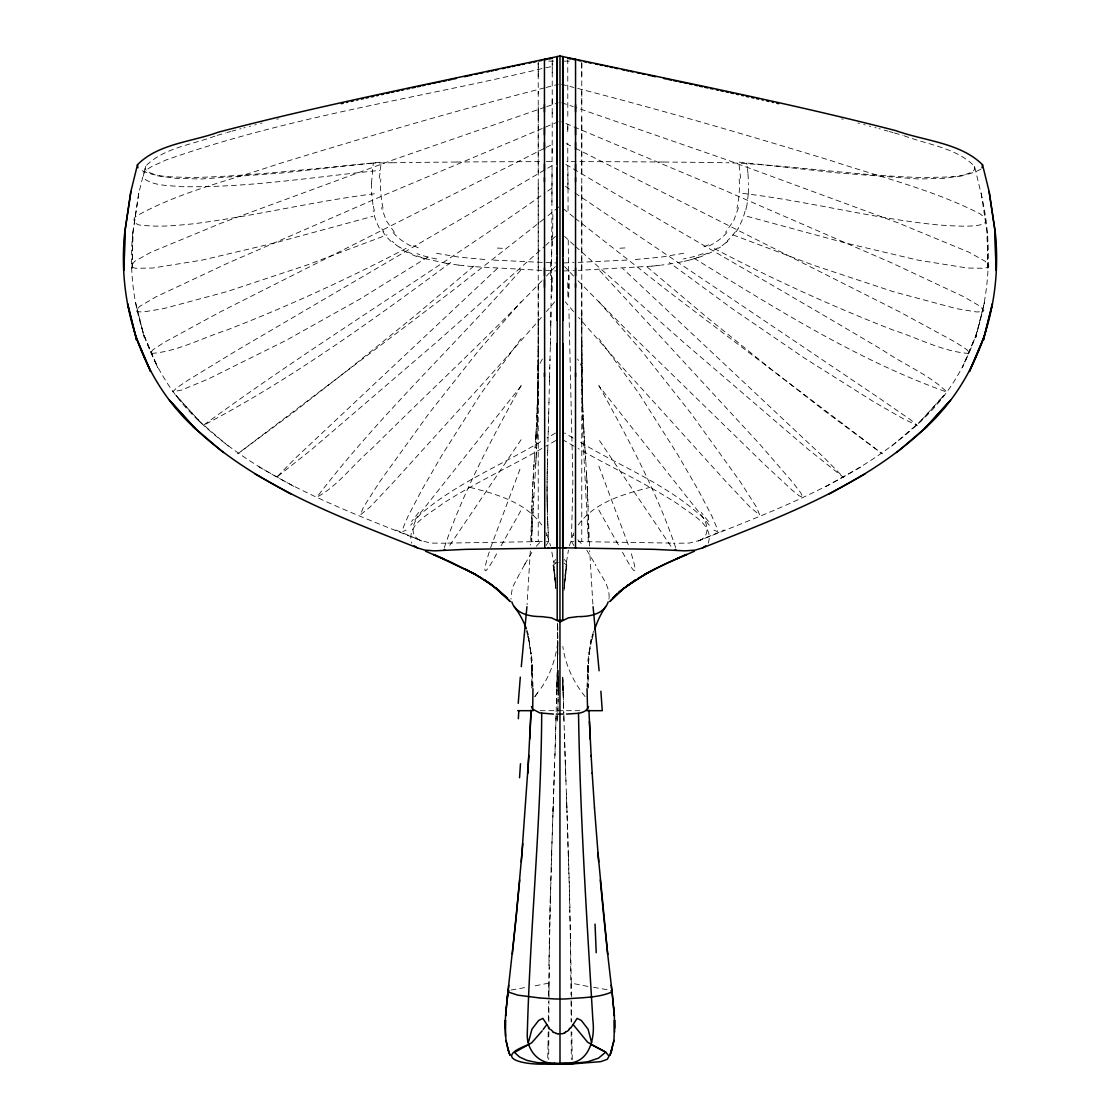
<?xml version="1.0" encoding="UTF-8"?>
<svg xmlns="http://www.w3.org/2000/svg" width="1120" height="1120" viewBox="0 0 1120 1120"><rect width="100%" height="100%" fill="white"/><g stroke="black" fill="none" stroke-linecap="round" stroke-linejoin="round"><path stroke-width="0.75" stroke-dasharray="5 3.75" d="M538.202 337.218L538.188 346.696M538.202 355.446L538.216 318.402M538.23 65.002L538.23 62.426M538.216 332.724L538.23 91.378M538.23 76.44L538.23 62.958L538.3 75.572M552.202 113.372L552.216 99.512M552.216 103.404L552.244 59.752L552.244 72.73M557.788 643.076L557.788 640.598M581.77 284.452L581.77 541.604M581.77 269.136L581.77 184.072M581.77 173.306L581.77 62.846M588.042 506.226L588.364 541.688L582.918 436.688L581.98 373.562M538.16 369.992L538.174 364.336M538.174 349.552L538.188 346.262M538.174 365.456L538.202 355.208M547.064 488.67L547.064 491.876M552.132 148.092L551.754 243.292M552.188 117.656L552.202 110.586M538.23 116.41L538.244 111.58M538.146 356.846L538.16 355.81M538.104 383.376L538.174 368.648M538.174 351.54L538.104 363.454M538.174 351.68L538.174 349.146M547.078 485.828L547.064 490.882M547.064 487.9L547.078 486.892M548.828 1031.618L548.702 1059.492M548.856 1021.748L548.968 1000.594M557.62 624.484L557.774 648.018M532.966 686.952L532.098 660.282L528.822 639.058M538.118 362.012L538.132 359.604M538.132 378.168L538.132 377.09M547.078 485.898L547.106 482.916M551.726 246.442L551.782 236.852M557.76 645.176L557.746 650.482M538.062 388.752L538.076 387.366M538.09 366.072L538.118 362.936M538.104 383.152L538.006 395.374M551.6 263.62L551.642 259.042M551.698 251.958L551.558 270.018M551.67 254.184L551.726 245.714M548.982 997.794L549.024 991.62M549.024 992.054L549.08 985.67M532 685.902L531.818 664.874L531.916 688.114M538.076 368.368L538.034 371.378M538.034 391.496L537.964 399.168M538.104 365.106L537.404 402.57M547.106 482.986L547.106 481.558M551.46 279.692L551.502 275.142M551.572 268.072L550.466 340.256M548.324 1020.124L548.492 1001.7M549.066 986.16L549.248 967.372M557.634 662.34L557.816 642.544M588.084 688.114L588.182 664.874L588 685.902M547.134 478.982L547.106 481.922M551.404 286.272L551.446 281.918M548.548 995.96L549.332 960.75M557.704 655.41L557.704 652.33L557.676 657.86M537.964 398.286L536.704 445.536M538.006 374.038L538.02 373.184M547.134 479.416L547.162 477.05M551.264 297.514L551.278 296.156M551.334 292.012L551.362 289.17M548.198 1032.136L548.044 1043.826M537.95 378.56L537.992 375.648M537.936 401.282L537.88 405.132M547.162 477.288L547.19 475.118M548.884 965.762L549.584 943.488M557.662 655.662L557.578 622.006L557.466 668.024M558.6 670.25L558.306 691.25L558.642 676.284M537.922 380.548L537.894 382.382M547.218 473.704L547.232 472.262M547.19 475.244L547.246 471.338M548.968 960.134L549.836 928.97M548.044 1044.204L547.694 1059.744M557.606 659.946L557.55 665.224M558.474 679.532L557.9 710.052M547.246 471.492L547.288 469.476M551.054 312.13L550.858 323.288M558.488 681.856L557.802 712.558M138.782 193.158L132.846 232.596L132.104 269.948L132.958 232.442L138.782 193.158L145.488 166.278C163.66 147.756 192.514 144.648 215.992 135.744M371.49 183.386L371.686 193.55M537.824 386.218L537.866 384.09M537.74 413.378L537.796 410.648M547.274 469.798L547.344 466.41M549.234 943.656L549.99 921.508M537.782 388.206L537.726 390.936M547.372 464.716L547.414 463.022M547.344 466.704L547.386 464.226M550.746 328.496L550.83 324.352M554.988 755.608L557.69 653.632M557.032 686.154L557.004 687.092L557.676 654.64M558.642 675.85L558.222 694.862M537.642 417.606L537.684 415.954M547.4 463.414L547.582 455.546M548.912 405.104L548.982 402.304M549.472 380.31L548.968 402.878M550.592 335.58L550.662 332.094M549.542 927.808L550.158 913.892M557.41 670.81L557.298 677.404M557.354 674.982L557.41 672.546M548.674 415.282L548.744 412.44M549.542 377.482L549.78 367.556M547.484 460.124L547.498 459.298M548.716 413.168L548.926 404.628M549.444 381.612L549.626 373.576M549.71 920.108L550.256 910.042M549.892 912.562L550.438 902.244M557.242 679.84L557.27 676.55M371.504 183.05L373.268 163.072L391.482 162.764M537.642 394.254L537.684 392.63M537.572 420.868L537.362 428.456M547.652 452.844L547.722 450.31M548.464 423.486L548.548 420.14M549.948 360.766L550.424 342.244M547.582 455.98L547.666 452.284M548.506 421.47L548.702 414.176M549.724 369.418L549.99 359.352M550.326 346.038L550.508 338.968M549.948 910.07L550.97 882.238M550.144 902.72L550.27 898.198M557.116 684.684L557.2 679.49M557.06 687.092L557.13 682.486M537.6 395.794L536.214 429.338M531.944 687.596L532.042 684.208L531.972 685.104M548.128 435.316L548.24 431.382M547.722 450.422L548.142 435.218M548.24 431.508L548.464 423.108M550.27 897.904L551.334 869.904M557.046 685.79L556.85 694.33M556.934 689.906L556.514 706.314M557.76 714.126L557.55 721.994L557.788 713.468M132.846 232.596C125.482 301.126 147.616 372.946 198.534 420.63L201.04 422.94C262.766 480.62 343.84 509.726 420.896 540.61L430.948 543.088L445.676 543.214M550.732 881.58L551.838 853.132M551.124 869.05L551.544 855.666M556.052 718.788L556.15 715.834M588 672.448L589.19 652.316L587.916 673.246L588.21 665.728M551.558 855.4L554.638 763.21M556.066 718.466L553 812.56M551.656 852.166L552.972 813.204M537.362 403.788L537.278 406.126M537.208 433.216L537.278 430.85M552.986 812.952L553.504 797.496M531.846 509.25L530.544 544.992M531.916 507.066L532 504.91M531.776 510.972L532.168 500.752M537.152 409.388L537.236 407.246M537.166 434.378L536.242 455.07M532.098 502.376L532.322 496.79M531.776 538.23L531.636 541.688L533.708 541.66M536.998 413.392L537.11 410.424M532.266 498.274L532.434 494.284M530.306 550.886L527.086 604.688M532.126 530.166L531.636 541.688L531.622 515.494M532.406 494.872L532.812 486.01M536.83 417.088L536.914 415.282M532.084 531.132L532.322 525.672M532.56 491.19L532.644 489.426M532.294 526.442L532.476 522.102M573.902 545.538L571.41 541.408L572.88 480.844L568.904 309.344M536.676 420.532L536.76 418.838M532.448 522.76L532.798 515.508M536.55 448.994L536.634 447.272M532.77 486.654L533.736 469.014M533.05 481.208L532.882 484.372M532.77 516.152L532.98 511.938M536.354 452.844L536.116 457.394M536.354 426.846L536.508 423.766M532.924 513.086L533.358 504.826M533.134 479.668L533.372 475.244M533.12 509.194L533.162 508.41M536.144 456.862L535.85 462.224M536.116 431.214L536.27 428.33M533.302 506.044L534.422 486.57M535.752 464.016L535.878 461.916M536.018 432.712L536.116 431.032M533.75 498.092L533.834 496.51M535.794 463.428L534.926 478.282M535.822 436.044L535.948 434M535.92 434.378L536.032 432.614M748.314 193.55L748.51 183.82M533.694 469.672L534.17 461.846M535.626 439.32L535.794 436.688M535.864 435.358L535.108 447.566M534.394 487.158L534.968 477.554M535.416 442.652L535.528 441.014M533.848 467.012L534.016 464.408M379.386 178.248L381.22 162.092L280.616 173.11L201.264 179.004L176.484 178.374L157.878 175.896L147.196 171.668L145.292 169.134L145.488 166.278M534.142 462.322L534.576 455.742M534.492 456.834L535.15 446.95M609.112 597.534C609.714 584.864 600.11 575.134 595.196 564.228M748.286 193.956L747.026 204.526M904.008 135.744C927.486 144.648 956.34 147.756 974.512 166.278L981.162 193.802C999.768 273.224 983.15 363.748 921.466 420.63L918.96 422.94C857.234 480.62 776.16 509.726 699.104 540.61L689.332 543.046L675.57 543.284M564.2 585.438L565.474 571.676M564.256 587.048L566.776 565.516M563.934 590.604L566.79 565.46M564.144 588.126L564.606 583.072M564.116 588.7L565.754 572.88M565.082 575.484L566.594 562.52M564.858 580.566L565.432 575.54M565.614 570.458L566.244 565.866A17.724 1.68 0 0 0 566.468 565.768M566.44 562.184L568.442 550.144M608.902 599.144L609.014 598.346M557.76 642.894C555.324 660.184 549.612 677.362 538.734 691.236M593.474 631.064L588.994 653.982L591.178 639.926M553.224 565.278L555.814 563.08M746.928 205.002L745.57 211.12M444.318 547.582C463.386 490.91 492.408 437.85 521.122 385.546M591.178 639.058L587.902 660.282L587.034 686.952M591.752 637.532L592.564 634.284M569.422 545.874L572.978 534.926A87.43 65.73 0 0 1 574 532.602M738.486 207.634L733.656 220.794L725.564 232.344M489.23 552.006C479.78 582.05 487.27 571.368 497.476 552.23M490.616 547.68L521.122 466.144M524.804 564.228L533.19 550.144M524.636 564.564L525.14 563.584M524.482 564.872L520.142 572.782M501.102 545.748L521.234 509.936M519.484 573.93L512.456 587.384L510.888 597.534M546.098 545.538L548.59 541.408A33.124 4.172 30.8 0 0 548.618 541.156L548.576 541.002M708.246 543.186C714.42 525.042 690.564 514.136 679.168 504.868C646.884 483.686 611.604 467.74 578.186 448.518M738.164 228.76L736.232 231.7M521.122 439.684L449.092 546.28M578.228 524.986C594.734 501.942 624.022 494.018 650.09 487.34M534.87 696.612L538.09 692.132M534.94 696.5L536.676 694.064M537.138 693.42L537.768 692.566M521.122 385.896L410.704 525.252M521.122 338.59L480.83 393.778L441.952 455.154L421.596 490.364L408.044 516.25L403.242 527.548L402.612 531.678L406.14 530.082M554.736 301.812L546.462 311.542M541.408 317.436L498.848 365.918L393.666 481.992L369.964 507.108L360.318 515.004L363.384 507.318L379.834 481.628L429.002 413.378L478.436 350.826L521.122 301.686M536.312 546.252L542.192 539.812M520.716 270.172C453.824 346.5 378.532 416.234 317.03 496.958C336.63 487.13 353.752 463.946 371.448 448.98C428.05 392.672 486.724 338.422 541.968 280.756M555.436 266.56L546.434 276.066M546.196 535.738L547.022 534.926A87.388 65.702 0 0 0 546 532.602M497.294 268.478L295.722 457.856L276.262 477.582L311.57 449.54L436.45 342.258L544.558 246.442M555.38 236.39L545.832 245.266M727.846 241.234L726.166 242.718M891.744 446.082L921.466 420.63M473.942 266.042L414.862 315.84L348.74 369.362L294.042 411.95L237.72 453.81L452.228 290.934L544.908 218.204M558.726 207.018L546.154 217.196M980.84 169.19C963.06 178.738 941.486 176.806 921.872 177.52C857.206 175.798 793.058 165.424 728.518 162.764M450.758 262.458C371.364 321.062 290.85 379.54 203.28 425.39C311.836 345.94 433.09 272.16 544.992 192.976M555.772 559.482L553.56 562.184L551.558 550.144M547.694 191.1L554.512 186.34M720.51 247.002L718.536 248.29M427.966 256.984L359.45 299.362L286.006 340.424L208.292 378.994L181.916 389.956L172.718 391.832L176.596 387.954L188.566 379.848L236.796 350.434L554.134 164.416M555.506 433.034L546.938 438.032M555.786 440.552L545.86 446.236M540.666 441.644C502.11 464.772 459.494 481.95 424.592 510.804C414.638 517.034 406.406 534.94 420.896 540.61M825.664 486.71L861.112 466.83M541.814 448.518C508.97 467.404 474.32 483.14 442.498 503.79C430.752 513.366 405.58 524.314 411.754 543.186M406.21 248.304C347.788 279.006 287.63 306.432 226.114 330.358C201.194 338.296 176.232 352.114 150.052 353.5L152.992 349.734L164.346 342.3L220.402 311.836L544.572 148.246M546.084 147.49L553.798 143.626M711.802 252.056L708.022 253.834M708.498 244.804L701.806 247.786M699.202 540.568C711.55 536.34 707.714 518.784 697.774 513.044C662.774 482.58 618.716 465.43 579.334 441.644M698.334 540.946L724.15 530.012M558.348 121.688L386.33 194.208L227.836 263.116L156.086 296.8L139.65 306.432L136.08 310.73L137.494 311.766L143.612 311.934L163.73 308.602L227.024 291.592L306.292 265.3L387.072 234.864M702.758 255.962L698.628 257.418M545.062 107.17L394.016 159.544L222.012 222.838L151.06 252.21L134.736 261.296L131.04 265.944L132.328 267.4L135.688 268.296L152.684 268.03L202.468 260.05L274.764 242.928L372.862 216.328M546.714 106.624L558.306 102.76M696.29 258.16L693.798 258.902M217.154 135.394L225.624 132.958M226.87 132.608L230.636 131.53M693.042 259.126L688.114 260.414M231.924 131.18L235.802 130.102M239.75 129.01L241.08 128.646M243.768 127.904L245.126 127.54M249.242 126.434L250.628 126.056M254.842 124.936L256.256 124.572M511.042 990.024L526.498 987.308M260.554 123.438L262.01 123.06M544.572 87.85C455.028 110.866 366.282 136.892 277.914 164.038C230.986 180.11 181.468 191.226 137.774 215.278C129.878 218.876 135.688 225.918 142.296 225.176C159.124 227.332 176.148 225.484 192.948 223.846C254.786 216.174 315.42 200.858 377.3 193.396M548.674 983.136L532.056 986.44M546.112 87.458L558.446 84.322M276.892 119.238L278.418 118.846M687.834 260.484L684.11 261.338M683.634 253.274L661.668 257.026L635.194 259.532M542.052 68.586C416.584 98.504 287.126 116.998 165.116 160.342C158.214 164.346 139.314 168.966 144.424 178.92C154.84 186.102 168.588 185.29 180.656 186.648C247.422 187.964 313.81 176.974 380.072 170.38M545.832 67.788L551.698 66.556M682.346 261.716L675.052 263.102M672.924 263.466L665.98 264.502M663.95 264.782L661.388 265.104M660.408 265.216L656.712 265.65M656.474 265.678L652.022 266.14M373.268 163.072C313.46 168.49 253.694 175.91 193.606 177.548C175.434 176.722 155.512 178.206 139.16 169.19M651.882 266.154L578.27 270.382M626.864 260.092L577.78 262.388M447.762 543.088L538.23 541.604L538.23 284.452M563.808 262.948L573.972 262.542M564.186 270.942L574.126 270.55M546.42 541.464L548.59 541.408L548.366 536.48M542.136 541.562L536.858 541.632M391.79 162.764L411.46 162.498M456.05 162.022L435.148 162.218A277.214 4.27 0 0 0 411.796 162.484M535.36 541.632L536.508 541.618M548.674 61.138L555.646 61.138M564.354 61.138L571.326 61.138M558.348 562.52L553.462 562.926M540.162 710.682L579.838 710.682M663.95 162.022L684.852 162.218A277.214 4.27 0 0 1 708.218 162.484M708.54 162.498L728.21 162.764M578.312 541.562L672.56 543.116M573.734 541.478L571.41 541.408M542.22 262.388L493.136 260.092M546.028 262.542L556.192 262.948M541.73 270.382L473.004 266.616M545.874 270.55L555.814 270.942M674.954 543.242L673.358 543.158M484.806 259.532L458.332 257.026L436.366 253.274M472.682 266.588L463.526 265.678M463.288 265.65L458.85 265.132M458.612 265.104L446.81 263.41M742.7 193.396C809.046 201.194 873.894 218.806 940.422 225.148C945.616 225.12 1004.22 231.238 979.902 213.724C932.778 189.686 880.74 177.198 830.746 160.552C746.116 134.694 661.15 109.872 575.428 87.85M593.502 987.308L608.958 990.024M587.944 986.44L571.326 983.136L569.744 910.042M446.67 263.396L426.328 258.944M469.91 487.34C495.978 494.018 525.266 501.942 541.772 524.986M841.582 118.846L843.108 119.238M561.554 84.322L573.888 87.458M857.99 123.06L859.446 123.438M863.744 124.572L865.158 124.936M869.372 126.056L870.758 126.434M874.874 127.54L876.232 127.904M878.92 128.646L880.25 129.01M884.198 130.102L888.076 131.18M747.138 216.328L845.236 242.928L917.532 260.05L967.316 268.03L984.312 268.296L987.672 267.4L988.96 265.944L985.264 261.296L968.94 252.21L897.988 222.838L725.984 159.544L574.938 107.17M889.364 131.53L893.13 132.608M894.376 132.958L902.846 135.394M426.132 258.888L423.71 258.16M561.694 102.76L573.286 106.624M421.372 257.418L416.934 255.85M732.928 234.864L813.708 265.3L892.976 291.592L956.27 308.602L976.388 311.934L982.506 311.766L983.92 310.73L980.35 306.432L963.914 296.8L892.164 263.116L721.224 188.874L561.652 121.688M418.194 247.786L411.502 244.804M395.85 530.012L421.778 540.988M411.978 253.834L408.016 251.958M564.186 563.08L566.776 565.278M258.888 466.83L294.336 486.71M566.202 143.626L573.916 147.49M575.428 148.246L899.598 311.836L955.654 342.3L967.008 349.734L969.948 353.5C943.768 352.114 918.806 338.296 893.886 330.358C832.37 306.432 772.212 279.006 713.79 248.304M574.14 446.236L564.214 440.552M573.062 438.032L564.494 433.034M565.866 164.416C671.202 227.164 777.812 287.756 883.204 350.434C903.728 364.49 929.81 375.088 947.002 392.14C856.464 359.814 773.696 307.23 692.034 256.984M401.464 248.29L399.49 247.002M564.172 559.44L566.16 561.596M575.008 192.976L880.852 399.252L910.476 419.72L917.252 425.46L903.588 418.95L874.44 402.234L804.16 357.91L733.558 309.638L669.242 262.458M565.488 186.34L572.306 191.1M573.846 217.196L561.274 207.018M575.092 218.204L667.772 290.934L882.28 453.81L825.958 411.95L771.26 369.362L705.138 315.84L646.058 266.042M393.834 242.718L392.154 241.234M198.534 420.63L228.256 446.082M713.86 530.082L717.388 531.678L716.758 527.548L711.956 516.25L698.404 490.364L678.048 455.154L639.17 393.778L598.878 338.59M574.168 245.266L564.62 236.39M575.442 246.442L683.55 342.258L808.43 449.54L843.738 477.582L824.278 457.856L622.706 268.478M572.978 534.926L573.804 535.738M578.032 280.756L628.558 331.94L764.792 464.772L792.33 490.322L799.008 495.684L802.914 497.476L800.926 493.094L792.89 482.538L760.074 444.584L599.284 270.172M577.808 539.812L583.688 546.252M573.566 276.066L564.564 266.56M598.878 301.686L641.564 350.826L690.998 413.378L740.166 481.628L756.616 507.318L759.682 515.004L750.036 507.108L726.334 481.992L621.152 365.918L578.592 317.436M394.436 232.344L386.344 220.794L381.514 207.634M573.538 311.542L565.264 301.812M709.296 525.252L598.878 385.896M670.908 546.28L598.878 439.684M586.81 550.144L595.364 564.564M383.768 231.7L381.822 228.732M585.13 696.612C573.496 682.136 565.306 664.958 562.814 646.408M598.878 385.546C627.592 437.85 656.614 490.91 675.682 547.582M598.766 509.936L618.898 545.748M622.524 552.23C632.73 571.368 640.22 582.05 630.77 552.006M547.022 534.926L550.578 545.874M598.878 466.144L629.384 547.68M974.512 166.278L974.708 169.134L972.804 171.668L962.122 175.896L943.516 178.374L918.736 179.004L837.592 172.942L738.78 162.092L740.614 178.248M527.436 634.284L528.486 638.344L526.526 631.064M374.43 211.12L373.072 205.002M528.822 639.926L530.852 653.184L532.084 673.246L530.81 652.316L531.006 653.982L528.094 636.636L528.248 637.532M372.974 204.526L371.714 193.9M510.986 598.346L511.098 599.144M981.218 193.158L987.042 232.442L987.896 269.948L987.154 232.596M553.21 565.46L553.462 567.112M553.826 565.684L554.918 575.484L553.784 565.88A16.646 1.568 0 0 1 553.238 565.572L555.142 580.566M746.732 163.072L746.928 164.402M553.224 565.516L553.938 570.528M747.18 166.362L747.432 168.364M553.336 566.314L555.842 588.098M747.516 169.148L747.922 173.082M554.246 572.88L555.786 587.706M555.8 587.776L554.344 573.594L555.87 588.672M555.044 576.814L555.45 581.154M555.394 583.072L555.632 585.592M555.548 582.246L555.632 583.268M747.992 173.908L748.496 183.05M555.646 583.408L555.8 585.438M592.872 604.212L589.68 550.69M555.31 582.26L555.828 588.98M588.028 685.104L587.958 684.208L588.056 687.596M585.116 450.842L585.326 454.104M584.892 447.566L585.606 458.388M584.584 442.652L585.046 449.792M585.424 455.742L585.858 462.322M584.766 445.494L584.374 439.362M585.816 461.818L586.67 475.874M584.486 441.182L583.212 418.152M584.178 436.044L584.276 437.71M586.46 472.332L586.852 479.388M583.884 431.032L584.08 434.378M583.786 429.338L582.806 408.324M586.768 477.82L588.056 506.604M586.922 480.62L587.062 483.476M587.216 486.374L587.356 489.342M548.184 532.322L548.492 539.084M587.398 490.42L587.902 502.376M583.044 414.484L583.128 416.318M548.198 532.56L547.932 526.708M547.806 523.642L547.89 525.77M547.876 525.574L547.988 527.926M582.89 410.76L582.974 412.636M547.708 521.402L547.834 524.426M589.498 546.084L588.252 511.924M547.736 522.116L547.316 509.53M547.596 518.602L547.638 519.764M582.82 408.884L582.162 384.944M547.512 516.306L547.554 517.454M582.722 406L582.176 385.658M566.37 793.59L567.014 812.63M566.678 802.676L567 812.56M567.882 838.53L567.014 812.952M564.41 733.488L565.95 781.2M567.812 842.478L569.982 907.606M568.428 854.994L565.446 765.884M568.442 855.4L569.716 897.61M547.442 514.024L547.484 515.158M563.43 702.044L563.766 712.936M563.85 718.2L563.92 720.566M563.878 716.562L565.6 773.934M531.79 665.728L532 672.448M562.8 677.614L563.01 689.514M563.136 692.202L563.346 701.526M562.968 686.168L563.934 718.48M572.306 1059.744L571.956 1043.812M562.954 685.51L563.08 691.922M563.066 689.906L563.206 696.738M547.372 511.77L547.26 507.318M569.464 898.296L570.668 938.308M562.884 684.684L562.8 679.49M562.898 683.242L562.94 687.092L562.786 676.858M547.232 506.226L547.288 508.494M547.204 505.134L547.232 506.408M547.218 505.554L547.176 503.006M547.19 503.846L547.204 504.7M582.106 382.354L582.022 377.104M571.956 1043.56L571.802 1032.136M570.36 939.918L570.99 994.938M557.662 625.674L557.76 633.15M547.148 501.312L547.176 503.048M582.162 407.61L581.784 318.402M557.62 624.106L557.732 632.436M547.134 500.472L547.148 502.012M568.736 297.514L568.218 236.852M547.134 500.976L547.106 497.91M581.994 374.43L581.882 362.936M571.326 983.136L571.48 998.886M547.12 499.632L547.092 496.888M581.938 368.984L581.966 371.728M571.508 1001.7L571.69 1022.028M581.896 365.106L581.924 367.248M547.078 495.88L547.092 497.35M581.868 360.514L581.896 363.37M581.854 357.574L581.868 360.724M571.032 1000.594L571.144 1021.748M547.078 493.878L547.078 495.082M547.078 494.872L547.092 496.216M581.84 354.564L581.854 358.484M581.826 351.484L581.854 356.202M568.05 205.576L568.078 211.792M571.172 1031.618L571.298 1059.492M557.774 635.628L557.788 638.12M547.078 493.962L547.064 491.708M581.812 345.072L581.826 351.54M581.798 341.642L581.812 346.696M567.826 129.444L567.812 123.606M581.798 338.352L581.798 341.754M581.784 312.648L581.784 319.648M581.784 331.982L581.77 117.292M567.798 116.242L567.756 59.752M537.824 385.658L537.838 407.61M581.77 62.426L581.77 76.44M581.77 91.378L581.77 106.498M538.23 73.808L538.23 93.912M538.23 106.498L538.23 173.306M538.23 184.072L538.23 269.136M423.682 258.426A87.458 59.192 27.9 0 1 421.344 257.67M416.794 256.55A62.874 39.732 26.9 0 1 411.754 254.506M407.582 252.672A44.114 25.956 26.6 0 1 400.89 248.906M399.238 247.212A38.85 21.056 27 0 1 393.526 242.844M391.034 241.472A48.664 25.242 27.8 0 1 382.844 231.672M379.316 228.074A113.582 55.23 29.8 0 1 373.17 210.7M539.644 161.644A220.36 3.388 0 0 0 506.674 161.728A220.486 3.388 0 0 0 456.442 162.022M546.378 161.63A220.36 3.388 0 0 1 553.168 161.63M526.918 630.182A98.756 93.338 -22.2 0 1 529.508 638.89M744.996 211.316A113.582 53.816 -31.2 0 1 738.038 228.55M735.35 231.742A48.664 23.94 -29.4 0 1 727.188 240.996M725.97 242.62A38.85 20.566 -27.4 0 1 720.356 246.862M718.088 247.8A44.114 24.472 -26.8 0 1 711.76 251.328M707.784 253.134A62.874 38.29 -26.7 0 1 702.926 255.122M698.586 257.152A87.458 58.688 -27.8 0 1 696.262 257.894M663.558 162.022A220.486 3.388 0 0 0 613.326 161.728A220.36 3.388 0 0 0 566.832 161.63M592.2 639.324A98.756 92.624 46.7 0 1 594.342 630.644M502.348 248.332A297.346 78.33 -0.1 0 1 495.068 247.926M436.73 258.958A93.618 70.63 32 0 1 416.976 253.624M410.97 245.98A35.168 19.404 26.7 0 1 393.106 232.554M383.026 208.18A321.23 145.698 30.6 0 1 380.828 178.92M624.932 247.926A297.346 78.33 0.1 0 1 617.652 248.332M703.024 253.624A93.618 70.63 -32 0 1 683.27 258.958M726.894 232.554A35.168 19.404 -26.7 0 1 709.03 245.98M739.172 178.92A321.23 145.698 -30.6 0 1 736.974 208.18M542.388 358.988A6000.036 52.528 -63.4 0 1 537.404 368.2M418.698 512.414A6667.01 56.714 -58 0 1 411.53 521.444M582.596 368.2A6000.036 52.528 63.4 0 1 577.612 358.988M708.47 521.444A6667.01 56.714 58 0 1 701.302 512.414M527.408 -49.826A365.96 5.684 89.5 0 1 527.478 -35.56M552.23 122.654A387.618 1.694 89.9 0 1 552.16 153.132M552.846 214.564A402.36 2.45 89.8 0 1 552.44 249.116M552.286 277.326A695.1 3.598 89.8 0 1 552.076 293.146M567.728 131.796A383.418 2.31 -89.8 0 1 567.714 124.362M567.882 188.062A409.122 1.638 -89.9 0 1 567.742 142.996M568.064 201.866A522.396 1.946 -89.9 0 1 567.966 171.626M567.91 296.408A694.834 3.598 -89.8 0 1 567.7 281.554M569.226 288.596A1286.278 10.962 -89.3 0 1 569.086 275.184M552.034 171.626A522.396 1.946 89.9 0 1 551.936 201.866M550.704 261.954A1303.302 11.102 89.3 0 1 550.55 279.51M976.388 334.586L975.856 337.33L984.438 302.428L976.388 334.586L962.36 367.598L976.388 334.586M942.158 397.32L918.96 422.94L944.132 395.36L942.158 397.32M177.842 397.32L175.868 395.36L201.04 422.94L177.842 397.32M156.394 364.35L143.612 334.586L135.562 302.428L144.144 337.33L143.612 334.586L157.64 367.598L156.394 364.35"/><path stroke-width="1.5" d="M544.446 376.628L544.446 372.932M544.446 287.336L544.446 279.65M544.446 275.674L544.446 267.904M544.446 181.664L544.446 177.618M544.446 170.926L544.446 164.08M544.446 149.884L544.446 142.506M544.446 134.932L544.446 127.134M544.446 111.902L544.446 59.29L552.244 58.198L549.612 58.758M557.116 398.44L557.172 343.658M557.158 164.346L557.326 56.56M557.298 256.76L557.13 320.306M562.702 256.76L562.674 56.56M575.554 267.904L575.554 275.674M570.388 58.758L567.756 58.198L575.554 59.29L575.554 111.902M575.554 104.552L575.498 548.282M509.18 1053.052L510.076 1055.306C501.102 1033.018 506.786 1008.252 508.746 985.222M562.828 343.658L562.674 546.952L563.486 547.736M505.288 1028.104L505.456 1020.012L505.596 1036.378M532.952 688.632L532.714 709.128L539.826 712.922L553.462 714.084M130.872 191.52L124.796 231.84L124.026 270.298L124.908 231.756L130.872 191.52L137.466 164.752C157.948 143.696 191.856 141.932 218.484 132.132C305.732 109.27 394.128 91.14 482.314 72.366L560 56L604.1 65.296C701.582 86.03 799.344 105.714 895.86 130.648C924.322 140.98 960.372 142.66 982.534 164.752L989.128 191.52L995.092 231.756L995.974 270.298L995.204 231.84L989.128 191.52M614.628 1032.164L614.362 1015.98L612.206 993.174M614.712 1028.104L614.544 1020.012L613.97 1040.466L609.924 1055.306L610.82 1053.052M541.702 713.3C541.226 820.316 530.138 927.01 527.282 1033.844C526.456 1049.342 538.132 1064.014 554.484 1063.202M124.796 231.84C117.208 302.792 140.266 377.048 192.892 426.44L195.426 428.764C257.796 487.13 339.626 516.852 417.606 547.974L424.998 550.158L434.434 550.858L466.074 549.332L548.492 548.142M528.528 1044.666C489.734 1058.988 527.212 1065.4 547.54 1063.972L547.582 1062.964M531.048 711.088L527.8 773.332M531.076 710.276L529.732 739.158M528.864 755.454L521.304 861.854M528.374 1042.552L531.944 1029.182L538.636 1020.46L542.864 1018.374L549.066 1027.824M518.224 703.318L520.31 677.124M506.254 1007.832L505.652 1015.98L507.052 999.782M526.932 606.69L521.29 666.666M522.802 843.64L516.222 916.818L507.08 999.642L508.004 991.508M519.736 879.9L512.33 954.072M137.466 164.752L137.956 167.79M613.97 1040.466L610.862 1052.898L612.206 1048.95M560 1063.258A60.34 51.884 0 0 0 565.502 1063.076C588.868 1064.546 595.266 1039.108 592.9 1020.642C586.782 918.316 580.104 815.486 578.522 713.272C582.47 712.6 587.426 710.962 588.532 706.566M675.78 549.374L674.94 550.186M608.202 601.86C604.254 613.984 590.03 616.616 578.872 616.602M611.968 991.928C598.696 997.934 581.532 997.458 566.622 998.886A60.62 1.064 0 0 1 565.068 998.956L560.518 999.054M982.044 167.79L982.534 164.752M570.934 1027.824L577.136 1018.374L581.364 1020.46L588.056 1029.182L591.626 1042.552M543.186 1029.462L546.7 1024.73M542.164 1030.82L531.762 1042.762L514.5 1052.436L519.554 1057.014L526.778 1060.346L536.438 1062.474L549.332 1063.552L571.802 1063.51L587.692 1061.774L598.486 1058.162L605.738 1052.142L609.042 1056.146L607.292 1059.31L600.74 1061.634L571.732 1063.972L572.46 1063.972M508.102 991.326L509.04 990.71M609.756 601.622L624.008 588.056L618.954 592.298M565.446 547.848L653.926 549.332L684.908 550.858L695.002 550.158L702.394 547.974C780.374 516.852 862.204 487.13 924.574 428.764L927.108 426.44C979.734 377.048 1002.792 302.792 995.204 231.84M610.218 601.076L620.172 591.262L635.586 579.852L621.446 590.142L612.906 598.094L617.12 593.992M569.478 1029.406L567.224 1031.394M896.616 452.536L927.108 426.44M705.838 545.832L702.394 547.974M625.366 587.062L647.948 572.558L626.598 586.054L628.04 585.06M637.812 578.508L657.09 567.812L686.42 554.47L675.612 559.188M565.6 1032.472L564.088 1033.228M829.374 493.892L865.312 473.746M655.564 568.624L645.022 574.154L667.786 562.702L694.442 551.222M563.71 1033.284A11.55 8.358 22.7 0 1 562.506 1033.648L562.562 1033.718M341.46 103.684L343.252 103.264M346.836 102.438L347.746 102.242M351.358 101.416L353.178 100.996M356.846 100.17L357.77 99.96M361.466 99.12L363.328 98.7M366.142 98.07L368.032 97.65M371.35 96.908L373.744 96.376M376.642 95.732L378.112 95.396M381.556 94.64L383.544 94.206M386.568 93.534L389.116 92.974M391.692 92.4L393.792 91.938M396.998 91.238L399.154 90.776M401.856 90.188L403.522 89.824M407.176 89.026L409.472 88.522M412.118 87.948L415.072 87.318M417.522 86.786L420.588 86.114M422.478 85.708L425.04 85.162M427.966 84.532L430.64 83.958M433.006 83.44L436.128 82.768M438.256 82.32L440.776 81.774M443.352 81.228L446.348 80.584M448.644 80.094L451.78 79.422M453.768 79.002L456.148 78.484M464.506 76.706L468.104 75.936M469.308 75.684L471.716 75.166M475.342 74.396L477.778 73.892M480.2 73.374L482.636 72.856M486.948 71.946L489.104 71.484M491.274 71.022L493.444 70.574M495.614 70.112L497.798 69.65M502.46 68.67L504.952 68.138M544.348 59.85L546.98 59.304M507.43 67.62L509.936 67.088M512.428 66.556L514.934 66.038M517.454 65.506L519.96 64.974M522.242 64.498L524.51 64.022M529.074 63.07L531.356 62.58M533.638 62.104L535.934 61.628M539.098 60.956L541.73 60.41M578.298 713.3L566.538 714.084M578.27 1063.076L570.668 1063.552M556.514 547.736L557.326 547.68L557.116 399.49M554.554 547.848L553.77 547.904M553.392 547.918L565.824 547.876M553.014 547.946L552.244 547.988M551.88 548.002L552.748 547.946M551.32 548.03L549.29 548.114M548.926 548.142L547.862 548.184M544.754 548.282L544.446 104.552M547.75 1063.972L571.676 1063.958M577.934 616.616L568.498 617.82L560 621.992L551.502 617.82L541.534 616.602M548.002 1063.958L548.87 1063.944M548.338 1063.972L553.77 1063.944L552.412 1063.93M565.446 1063.958L571.13 1063.944M549.052 1064L550.074 1063.93M567.196 1063.944L560.42 1063.986M570.766 1064L569.87 1063.93M560.336 999.054L559.734 999.054M559.93 999.054L560 56M517.734 710.682L533.26 710.682M586.74 710.682L602.266 710.682L600.88 691.25M556.36 714.084L562.828 714.084M559.412 1063.986L554.12 1063.958M559.482 999.054L554.932 998.956A60.62 1.064 0 0 1 553.392 998.886L540.4 998.018M555.03 1063.958L555.996 1063.972M541.128 616.602C529.97 616.616 515.746 613.984 511.798 601.86M550.102 1063.58L541.73 1063.076M445.06 550.186L444.22 549.374M565.068 547.834L564.27 547.778M539.56 997.948L517.776 995.148L508.032 991.928M558.082 1033.844L558.278 1033.872A5.768 4.956 -46.7 0 0 558.67 1033.998M557.69 1033.774L557.438 1033.718A11.55 8.512 -24.6 0 1 556.192 1033.424M573.02 59.304L575.652 59.864M578.27 60.41L580.902 60.956M584.066 61.628L586.362 62.104M588.644 62.58L590.926 63.07M595.49 64.022L597.758 64.498M600.04 64.974L602.546 65.506M605.066 66.038L607.572 66.556M610.064 67.088L612.57 67.62M615.048 68.138L617.54 68.67M622.202 69.65L624.386 70.112M626.556 70.574L628.726 71.022M630.896 71.484L633.052 71.946M637.364 72.856L639.8 73.374M642.222 73.892L644.658 74.396M648.284 75.166L650.692 75.684M651.896 75.936L655.494 76.706M663.852 78.484L666.232 79.002M668.22 79.422L671.356 80.094M673.652 80.584L676.648 81.228M679.224 81.774L681.744 82.32M683.872 82.768L686.994 83.44M689.36 83.958L692.034 84.532M694.96 85.162L697.522 85.708M699.412 86.114L702.478 86.786M704.928 87.318L707.882 87.948M710.528 88.522L712.824 89.026M718.144 90.188L716.478 89.824M720.846 90.776L723.002 91.238M726.208 91.938L728.308 92.4M730.884 92.974L733.432 93.534M741.888 95.396L743.358 95.732M736.456 94.206L738.444 94.64M746.256 96.376L748.65 96.908M751.968 97.65L753.858 98.07M756.672 98.7L758.534 99.12M766.822 100.996L768.642 101.416M762.23 99.96L763.154 100.17M772.254 102.242L773.164 102.438M776.748 103.264L778.54 103.684M555.912 1033.228L554.4 1032.472M425.558 551.222L450.604 561.974L474.978 574.154L433.58 554.47L444.388 559.188M591.108 1044.512L605.738 1052.142L587.664 1042.286L573.3 1024.73M610.96 990.71L611.898 991.326M254.688 473.746L290.626 493.892M417.606 547.974L414.162 545.832M464.436 568.624L477.904 575.904L493.402 586.054L484.414 579.852L498.554 590.142L510.244 601.622M482.188 578.508L472.052 572.558L489.958 583.59L507.094 598.094L495.992 588.056L509.782 601.076M491.96 585.06L494.634 587.062M552.776 1031.394L550.522 1029.406M192.892 426.44L223.384 452.536M532.448 708.764L531.44 706.454M507.794 1048.95L509.138 1052.898L506.058 1040.564M597.926 852.67L607.67 954.072M612.024 991.746L607.698 954.17M611.24 985.11L611.996 991.536M612.206 993.272L614.348 1015.98L613.746 1007.832M603.778 916.818L607.712 954.268M599.102 670.768L593.082 606.732M600.264 879.9L603.792 917.014M598.696 861.854L594.482 807.912M592.172 772.898L594.496 808.066M591.136 755.454L592.2 773.332M591.178 756.42L589.414 721.35M590.268 739.158L588.924 710.276M587.552 708.764L587.048 688.632M562.87 320.306L562.702 258.678M575.554 177.618L575.554 181.664M575.554 283.542L575.554 287.336M557.158 167.762L557.298 254.814M575.554 127.134L575.554 134.932M575.554 142.506L575.554 149.884M575.554 164.08L575.554 170.926M575.554 372.932L575.554 376.628M562.8 56.588L562.8 620.256L557.2 620.256L557.2 56.588M560 999.348L560 1063.986M514.206 606.508A98.756 93.338 -22.2 0 1 526.358 628.642M553.63 1032.626A21 13.076 -8.5 0 1 552.734 1031.968M549.458 1029.084A48.272 21.938 10.9 0 1 548.408 1027.852M560 1063.524A60.34 52.136 0 0 1 554.47 1063.328M594.818 629.09A98.756 92.624 46.7 0 1 605.752 606.48M570.29 1027.796A48.272 21.266 -12.5 0 1 569.17 1028.972M566.3 1031.45A21 12.292 3.9 0 1 565.362 1032.01M561.68 1033.732A5.768 4.746 37.4 0 1 561.274 1033.746M518.35 718.732A832.706 43.904 87.1 0 1 518.812 711.088M595.042 924.084A1226.26 35.252 89.4 0 1 596.204 952.728M519.554 777.742A1430.744 35.406 -88.8 0 1 520.478 763.728M548.24 -63.322A1631.574 14.154 88.3 0 1 549.066 -22.652M570.934 -22.652A1631.574 14.154 -88.3 0 1 571.76 -63.322M984.046 337.162L983.486 340.004L992.404 303.8L984.046 337.162L969.458 371.476L984.046 337.162M948.528 402.304L924.574 428.764L950.53 400.316L948.528 402.304M171.472 402.304L169.47 400.316L195.426 428.764L171.472 402.304M149.254 368.13L135.954 337.162L127.596 303.8L136.514 340.004L135.954 337.162L150.542 371.476L149.254 368.13"/></g></svg>
